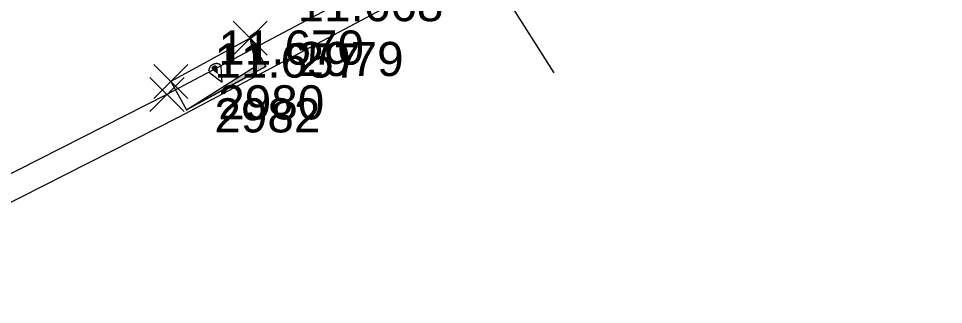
# Model space of a CAD drawing. Header units: metres. Extents: x 1224602 to 1224842, y 7187490 to 7187733.
# Drawn here: x 1224813.13 to 1224818.55, y 7187605.14 to 7187606.81 of the extents above; entities that cross this region are included whole.
import ezdxf

# ---------------------------------------------------------------- set-up
doc = ezdxf.new("R2010")
doc.units = ezdxf.units.M
doc.header["$PDMODE"] = 3
doc.header["$PDSIZE"] = 0.1
doc.linetypes.add('SL_1146', pattern=[2.5, 2.5, 0])
doc.linetypes.add('Socle_Continu', pattern=[2.5, 2.5, 0])
for name, color, linetype, lineweight in [('CLOTU_SCS', 212, 'Socle_Continu', 13), ('GAZFL_SCS', 40, 'Socle_Continu', 13), ('SIGTA_SCI', 7, 'Socle_Continu', 13), ('SIGTM_SCI', 1, 'Socle_Continu', 13), ('SIGTO_SCI', 255, 'Socle_Continu', 13)]:
    doc.layers.add(name, color=color, linetype=linetype, lineweight=lineweight)
doc.styles.get("Standard").update_dxf_attribs({"font": 'arial.ttf'})

# ---------------------------------------------------------------- blocks, each defined once
blk = doc.blocks.new('SP_1161')
at = {"layer": 'CLOTU_SCS', "linetype": 'Socle_Continu'}
for p, q in [((0, 0), (0, 0.2745)), ((1, 0.2745), (1, 0)), ((0.5, 0.1545), (0.3438, 0.103)), ((0.6563, 0.103), (0.5, 0.1545)), ((0.3438, 0.103), (0.6563, 0.103)), ((0.0625, 0), (0.9375, 0))]:
    blk.add_line(p, q, dxfattribs=at)
at = {"layer": 'CLOTU_SCS', "linetype": 'Socle_Continu', "flags": 9}
for tag, p in [('ID', (1.3598, 0.3853)), ('NATURE', (1.3598, 0.0641)), ('FAMILLE', (1.3598, -0.2572)), ('CALQUE', (1.3598, -0.5785)), ('PCRS', (1.3598, -0.8998))]:
    blk.add_attdef(tag, p, '', height=0.2, dxfattribs=at)
blk = doc.blocks.new('YP_1521')
at = {"layer": 'SIGTO_SCI', "color": 7, "linetype": 'Socle_Continu'}
blk.add_point((0, 0), dxfattribs=at)
at = {"layer": 'SIGTA_SCI', "linetype": 'Socle_Continu'}
blk.add_attdef('ALT', (0.2779, 0.0988), '', height=0.2, dxfattribs=at)
at = {"layer": 'SIGTA_SCI', "linetype": 'Socle_Continu', "flags": 9}
blk.add_attdef('CALQUE_ALT', (1.69, -1.1801), '', height=0.2, dxfattribs=at)
at = {"layer": 'SIGTM_SCI', "linetype": 'Socle_Continu'}
blk.add_attdef('MAT', (0.2779, -0.2225), '', height=0.2, dxfattribs=at)
at = {"layer": 'SIGTM_SCI', "linetype": 'Socle_Continu', "flags": 9}
blk.add_attdef('CALQUE_MAT', (1.69, -1.5014), '', height=0.2, dxfattribs=at)
at = {"layer": 'SIGTO_SCI', "linetype": 'Socle_Continu', "flags": 9}
for tag, p in [('ID', (1.69, 0.105)), ('NATURE', (1.69, -0.2163)), ('FAMILLE', (1.69, -0.5376)), ('CALQUE', (1.69, -0.8589)), ('PCRS', (1.69, -1.8227))]:
    blk.add_attdef(tag, p, '', height=0.2, dxfattribs=at)
blk = doc.blocks.new('JP_0703')
at = {"layer": 'GAZFL_SCS', "linetype": 'Socle_Continu'}
blk.add_hatch(color=256, dxfattribs=at).paths.add_polyline_path([(0, 0), (0, 0.359), (1, 0.359), (0.088, 0.3)])
h = blk.add_hatch(color=256, dxfattribs=at)
edge = h.paths.add_edge_path()
edge.add_line((0.505, 0.179), (0.471, 0.106))
edge.add_line((0.471, 0.106), (0.471, 0.096))
edge.add_ellipse((0.505, 0.099), major_axis=(-0.0336, 0), ratio=0.758629, start_angle=5.446, end_angle=174.554)
edge.add_line((0.538, 0.096), (0.538, 0.106))
edge.add_line((0.538, 0.106), (0.505, 0.179))
at = {"layer": 'GAZFL_SCS', "linetype": 'Socle_Continu', "flags": 128}
blk.add_lwpolyline([(0, 0.359), (0, 0), (1, 0), (1, 0.359)], close=True, dxfattribs=at)
at = {"layer": 'GAZFL_SCS', "linetype": 'Socle_Continu'}
blk.add_lwpolyline([(0, 0), (0, 0.359), (1, 0.359), (0.088, 0.3)], close=True, dxfattribs=at)
blk.add_lwpolyline([(0.578, 0.106), (0.578, 0.124), (0.505, 0.281), (0.432, 0.124), (0.432, 0.106, 0.066358), (0.436, 0.095, 0.1059), (0.452, 0.076, 0.086348), (0.476, 0.064, 0.076263), (0.505, 0.059, 0.076263), (0.534, 0.064, 0.086348), (0.557, 0.076, 0.1059), (0.574, 0.095, 0.066358)], format="xyb", close=True, dxfattribs=at)
at = {"layer": 'GAZFL_SCS', "linetype": 'Socle_Continu', "flags": 9}
for tag, p in [('ID', (1.013, 0.696)), ('NATURE', (1.013, 0.374)), ('FAMILLE', (1.013, 0.053)), ('CALQUE', (1.013, -0.268)), ('PCRS', (1.013, -0.589))]:
    blk.add_attdef(tag, p, '', height=0.2, dxfattribs=at)

msp = doc.modelspace()

# ---------------------------------------------------------------- linework, layer by layer
at = {"layer": 'CLOTU_SCS', "linetype": 'SL_1146'}
for points in [[(1224815.4461, 7187607.1389, 11.682), (1224813.9956, 7187606.3687, 11.657), (1224811.8472, 7187605.2785, 11.644), (1224811.8343, 7187605.272, 11.6424)], [(1224815.521, 7187607.0088, 11.6638), (1224814.0647, 7187606.2356, 11.6638), (1224811.9009, 7187605.1375, 11.6638)]]:
    msp.add_polyline3d(points, dxfattribs=at)

# ---------------------------------------------------------------- block references
at = {"layer": 'CLOTU_SCS', "linetype": 'Socle_Continu', "xscale": 2.699703162394182, "yscale": 2.699703162394182, "rotation": 212.273421179779}
msp.add_blockref('SP_1161', (1224818.1521, 7187608.5629, 11.647), dxfattribs=at)
at = {"layer": 'GAZFL_SCS', "linetype": 'Socle_Continu', "xscale": 0.5301747280018881, "yscale": 0.5301747280018881, "rotation": 208.6828311926224}
msp.add_blockref('JP_0703', (1224814.4835, 7187606.6993, 11.668), dxfattribs=at)
at = {"layer": 'SIGTO_SCI', "linetype": 'Socle_Continu'}
for p, values in [((1224814.4835, 7187606.6993, 11.668), {'ALT': '11.668', 'MAT': '2979'}), ((1224814.0184, 7187606.4449, 11.67), {'ALT': '11.670', 'MAT': '2980'}), ((1224813.9956, 7187606.3687, 11.657), {'ALT': '11.657', 'MAT': '2982'})]:
    msp.add_blockref('YP_1521', p, dxfattribs=at).add_auto_attribs(values)

doc.saveas('drawing.dxf')
